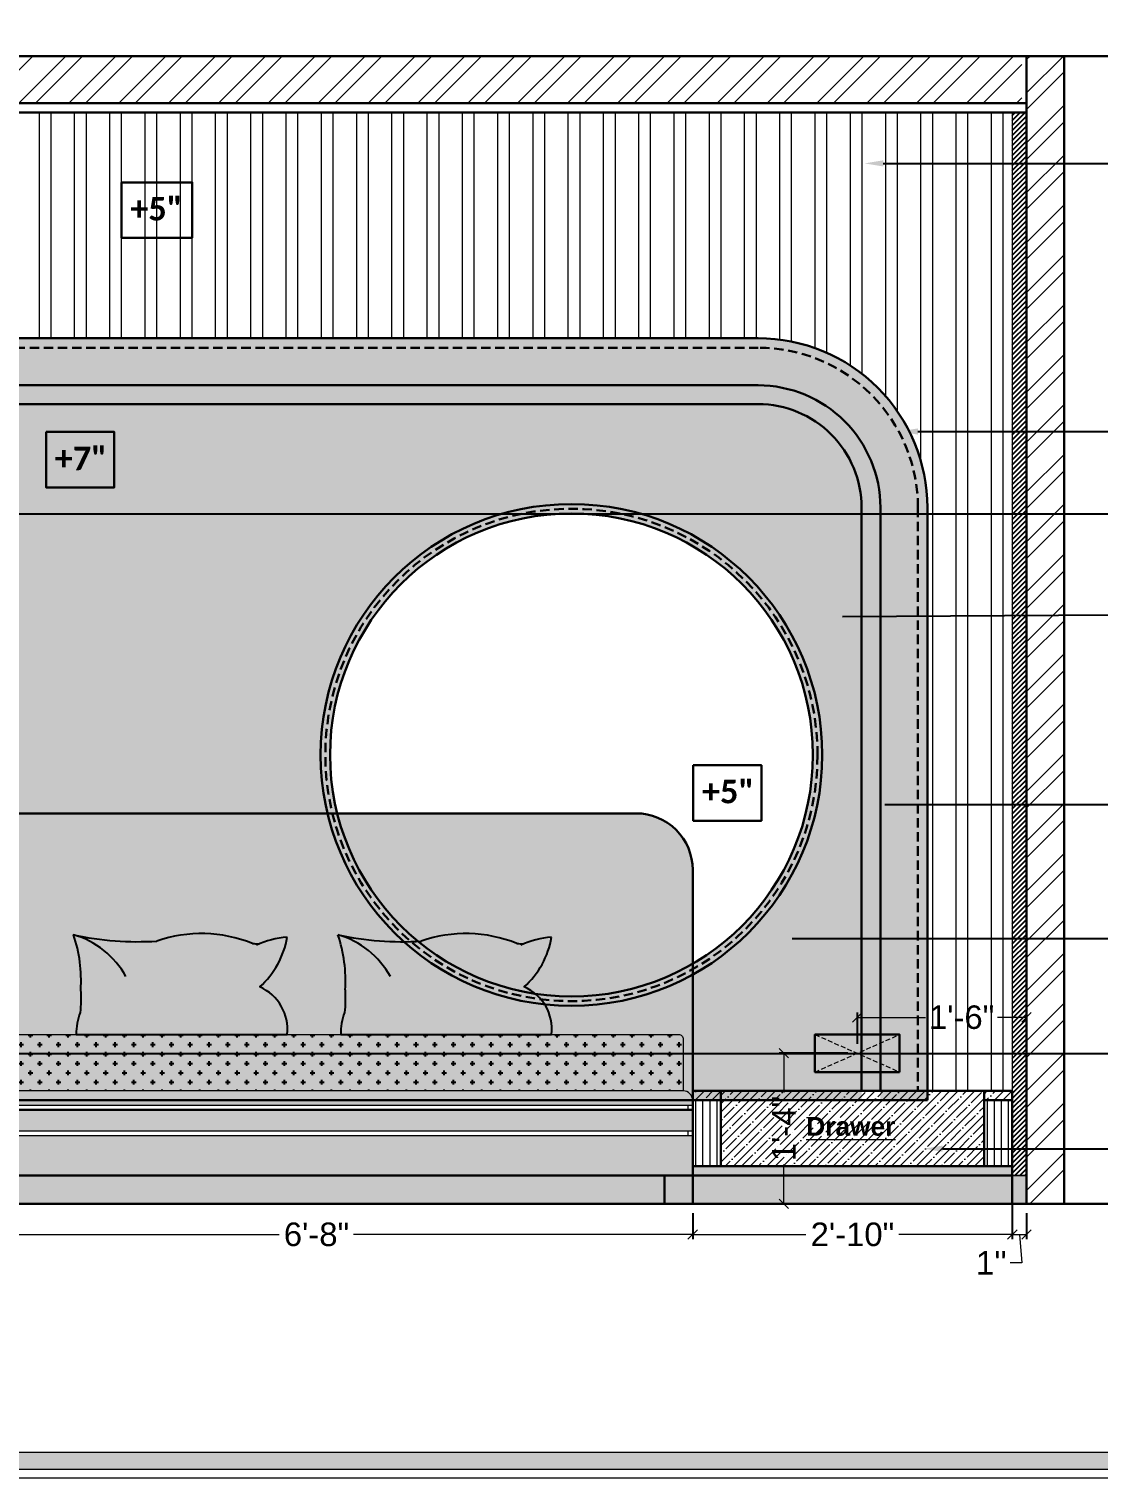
# Model space of a CAD drawing. Header units: millimetres. Extents: x 133760 to 136133, y -184957 to -182282.
# Drawn here: x 134160.7 to 134274.4, y -184706.9 to -184552.9 of the extents above; entities that cross this region are included whole.
import ezdxf
from ezdxf import colors
from ezdxf.entities.mleader import LeaderData, LeaderLine
from ezdxf.math import Vec2, Vec3

# ---------------------------------------------------------------- set-up
doc = ezdxf.new("R2010")
doc.units = ezdxf.units.MM
doc.header["$MEASUREMENT"] = 0
doc.header["$PDMODE"] = 35
for name, pattern in [('DASHED', [0.75, 0.5, -0.25]), ('DASHED2', [0.375, 0.25, -0.125]), ('DASHEDX2', [1.5, 1, -0.5])]:
    doc.linetypes.add(name, pattern=pattern)
doc.layers.get('Defpoints').update_dxf_attribs({"color": 220})
for name, color, linetype in [('AR HATCH-7', 7, 'Continuous'), ('Interior', 250, 'Continuous'), ('Labels and Texts', 8, 'Continuous')]:
    doc.layers.add(name, color=color, linetype=linetype)
for name, color, linetype, lineweight in [('DIM.', 250, 'Continuous', 13), ('Dimension', 10, 'DASHEDX2', 20), ('ELEC-wires', 1, 'DASHED2', 13), ('falseceiling', 104, 'Continuous', 13), ('FURNITURE', 32, 'Continuous', 9), ('FURNITURE-1', 252, 'Continuous', 13), ('GF FALSE CEILING', 6, 'Continuous', 35), ('NAME PLATE', 7, 'Continuous', 25), ('SECTION ( SLAB PLine )', 104, 'Continuous', 30), ('Text', 7, 'Continuous', 15), ('wall', 7, 'Continuous', 30)]:
    doc.layers.add(name, color=color, linetype=linetype, lineweight=lineweight)
doc.styles.add('Arial', font='arial.ttf')
doc.styles.add('century g', font='GOTHIC.TTF')
doc.styles.get("Standard").update_dxf_attribs({"font": 'arial.ttf', "height": 6})
doc.styles.add('style4', font='ARIALN.TTF')
doc.dimstyles.new('ISO-25', dxfattribs={"dimtxt": 2.5, "dimasz": 1, "dimexe": 0.5, "dimexo": 1, "dimtad": 0, "dimdec": 0, "dimlunit": 4, "dimtxsty": 'Arial', "dimblk": 'OBLIQUE', "dimcen": 2.5, "dimclrd": 1, "dimclre": 1, "dimclrt": 5, "dimadec": 0, "dimazin": 0, "dimtfac": 1, "dimtdec": 0, "dimtmove": 0, "dimatfit": 3, "dimfxl": 1, "dimtfillclr": 5, "dimlwd": -1, "dimarcsym": 0})
pattern_1 = [(45, (-55.641, -1442.4936), (-2.65165043, 2.65165043), []), (45, (-53.873, -1442.4936), (-2.65165043, 2.65165043), [])]

# ---------------------------------------------------------------- blocks, each defined once
blk = doc.blocks.new('_Oblique')
at = {"layer": 'wall', "color": 0, "lineweight": -2}
blk.add_line((-0.5, -0.5), (0.5, 0.5), dxfattribs=at)
blk = doc.blocks.new('*D40')
at = {"layer": 'Defpoints', "color": 0, "transparency": 16777216}
for p in [(134151.31, -184674.79), (134231.32, -184677.79), (134231.32, -184681.05)]:
    blk.add_point(p, dxfattribs=at)
at = {"layer": 'FURNITURE', "color": 1, "lineweight": -2, "transparency": 16777216}
for p, q in [((134151.31, -184675.79), (134151.31, -184681.55)), ((134231.32, -184678.79), (134231.32, -184681.55))]:
    blk.add_line(p, q, dxfattribs=at)
at = {"layer": 'FURNITURE', "color": 1, "transparency": 16777216}
for p, q in [((134151.31, -184681.05), (134187.36, -184681.05)), ((134231.32, -184681.05), (134195.27, -184681.05))]:
    blk.add_line(p, q, dxfattribs=at)
at = {"layer": 'FURNITURE', "color": 1, "transparency": 16777216, "rotation": 180}
blk.add_blockref('_Oblique', (134151.31, -184681.05), dxfattribs=at)
at = {"layer": 'FURNITURE', "color": 1, "transparency": 16777216}
blk.add_blockref('_Oblique', (134231.32, -184681.05), dxfattribs=at)
at = {"layer": 'FURNITURE', "color": 5, "lineweight": 0, "transparency": 16777216, "insert": (134191.32, -184681.05), "char_height": 2.5, "attachment_point": 5, "style": 'Arial'}
blk.add_mtext('6\'-8"', dxfattribs=at)
blk = doc.blocks.new('*D41')
at = {"layer": 'Defpoints', "color": 0, "transparency": 16777216}
for p in [(134265.31, -184674.79), (134231.32, -184677.79), (134265.31, -184681.05)]:
    blk.add_point(p, dxfattribs=at)
at = {"layer": 'FURNITURE', "color": 1, "lineweight": -2, "transparency": 16777216}
for p, q in [((134265.31, -184675.79), (134265.31, -184681.55)), ((134231.32, -184678.79), (134231.32, -184681.55))]:
    blk.add_line(p, q, dxfattribs=at)
at = {"layer": 'FURNITURE', "color": 1, "transparency": 16777216}
for p, q in [((134231.32, -184681.05), (134243.37, -184681.05)), ((134265.31, -184681.05), (134253.25, -184681.05))]:
    blk.add_line(p, q, dxfattribs=at)
at = {"layer": 'FURNITURE', "color": 1, "transparency": 16777216, "rotation": 180}
blk.add_blockref('_Oblique', (134231.32, -184681.05), dxfattribs=at)
at = {"layer": 'FURNITURE', "color": 1, "transparency": 16777216}
blk.add_blockref('_Oblique', (134265.31, -184681.05), dxfattribs=at)
at = {"layer": 'FURNITURE', "color": 5, "lineweight": 0, "transparency": 16777216, "insert": (134248.31, -184681.05), "char_height": 2.5, "attachment_point": 5, "style": 'Arial'}
blk.add_mtext('2\'-10"', dxfattribs=at)
blk = doc.blocks.new('*D42')
at = {"layer": 'Defpoints', "color": 0, "transparency": 16777216}
for p in [(134265.31, -184674.79), (134266.83, -184677.79), (134266.83, -184681.05)]:
    blk.add_point(p, dxfattribs=at)
at = {"layer": 'FURNITURE', "color": 1, "lineweight": -2, "transparency": 16777216}
for p, q in [((134265.31, -184675.79), (134265.31, -184681.55)), ((134266.83, -184678.79), (134266.83, -184681.55))]:
    blk.add_line(p, q, dxfattribs=at)
at = {"layer": 'FURNITURE', "color": 1, "transparency": 16777216}
for p, q in [((134265.31, -184681.05), (134266.83, -184681.05)), ((134266.07, -184681.05), (134266.32, -184684.06)), ((134266.32, -184684.06), (134265.07, -184684.06))]:
    blk.add_line(p, q, dxfattribs=at)
at = {"layer": 'FURNITURE', "color": 1, "transparency": 16777216, "rotation": 180}
blk.add_blockref('_Oblique', (134265.31, -184681.05), dxfattribs=at)
at = {"layer": 'FURNITURE', "color": 1, "transparency": 16777216}
blk.add_blockref('_Oblique', (134266.83, -184681.05), dxfattribs=at)
at = {"layer": 'FURNITURE', "color": 5, "lineweight": 0, "transparency": 16777216, "insert": (134263.08, -184684.06), "char_height": 2.5, "attachment_point": 5, "style": 'Arial'}
blk.add_mtext("1''", dxfattribs=at)
blk = doc.blocks.new('pillow')
at = {"layer": 'falseceiling', "true_color": 0xfffbf0}
h = blk.add_hatch(color=7, dxfattribs=at)
h.dxf.hatch_style = 1
h.paths.add_polyline_path([(59089.96, 44808.12, -0.100225), (59090.72, 44802.26, -0.040495), (59090.66, 44799.86, 0.089639), (59090.25, 44797.53), (59112.68, 44797.53, 0.329223), (59109.76, 44802.59, 0.171073), (59112.68, 44807.88, 0.084456), (59109.68, 44807.15, -0.029814), (59108.98, 44807.21, 0.179834), (59098.83, 44807.46, -0.069421)])
h.paths.add_polyline_path([(59140.8, 44797.53, 0.329223), (59137.87, 44802.59, 0.171073), (59140.8, 44807.88, 0.084456), (59137.79, 44807.15, -0.029814), (59137.1, 44807.21, 0.179834), (59126.94, 44807.46, -0.069421), (59118.07, 44808.12, -0.100225), (59118.84, 44802.26, -0.040495), (59118.78, 44799.86, 0.087974), (59118.37, 44797.53)])
at = {"layer": 'FURNITURE', "lineweight": 25}
for points in [[(59095.53, 44803.68, 0.201491), (59089.96, 44808.12, 0.069421), (59098.83, 44807.46)], [(59112.68, 44797.53, 0.329223), (59109.76, 44802.59, 0.171073), (59112.68, 44807.88)], [(59140.8, 44797.53, 0.329223), (59137.87, 44802.59, 0.171073), (59140.8, 44807.88)], [(59090.72, 44802.26, -0.040495), (59090.66, 44799.86, 0.089639), (59090.25, 44797.53), (59112.68, 44797.53)], [(59118.84, 44802.26, -0.040495), (59118.78, 44799.86, 0.087974), (59118.37, 44797.53), (59140.8, 44797.53)]]:
    blk.add_lwpolyline(points, format="xyb", dxfattribs=at)
for centre, radius, start, end in [((59075.86, 44803.3), 14.9, 355.9998, 18.8933), ((59103.57, 44793.67), 14.58, 68.2026, 108.9817), ((59109.84, 44813.02), 5.87, 261.5958, 268.4266), ((59113.32, 44798.69), 9.21, 94.0129, 115.1379), ((59103.98, 44803.3), 14.9, 355.9998, 18.8933), ((59115.57, 44799.26), 9.21, 28.6402, 74.2084), ((59124.91, 44839.57), 32.18, 257.7438, 273.6284), ((59131.68, 44793.67), 14.58, 68.2026, 108.9817), ((59137.96, 44813.02), 5.87, 261.5958, 268.4266), ((59141.44, 44798.69), 9.21, 94.0129, 115.1379)]:
    blk.add_arc(centre, radius, start, end, dxfattribs=at)
blk = doc.blocks.new('RGH')
at = {"color": 242, "linetype": 'DASHED', "true_color": 0xcd2027}
for p, q in [((130318.55, 18194.22), (130309.54, 18198.2)), ((130318.55, 18198.2), (130309.54, 18194.22))]:
    blk.add_line(p, q, dxfattribs=at)
at = {"layer": 'ELEC-wires', "color": 5, "linetype": 'ByBlock', "lineweight": 30, "ltscale": 4}
blk.add_lwpolyline([(130309.54, 18198.2), (130318.55, 18198.2), (130318.55, 18194.22), (130309.54, 18194.22)], close=True, dxfattribs=at)
blk = doc.blocks.new('*D256')
at = {"layer": 'Defpoints', "color": 0, "transparency": 16777216}
for p in [(134266.83, -184657.97), (134248.83, -184661.79), (134266.83, -184661.08)]:
    blk.add_point(p, dxfattribs=at)
at = {"layer": 'FURNITURE', "color": 1, "lineweight": -2, "transparency": 16777216}
for p, q in [((134248.83, -184660.79), (134248.83, -184657.47)), ((134266.83, -184660.08), (134266.83, -184657.47))]:
    blk.add_line(p, q, dxfattribs=at)
at = {"layer": 'FURNITURE', "color": 1, "transparency": 16777216}
for p, q in [((134248.83, -184657.97), (134256.09, -184657.97)), ((134266.83, -184657.97), (134263.75, -184657.97))]:
    blk.add_line(p, q, dxfattribs=at)
at = {"layer": 'FURNITURE', "color": 1, "transparency": 16777216, "rotation": 180}
blk.add_blockref('_Oblique', (134248.83, -184657.97), dxfattribs=at)
at = {"layer": 'FURNITURE', "color": 1, "transparency": 16777216}
blk.add_blockref('_Oblique', (134266.83, -184657.97), dxfattribs=at)
at = {"layer": 'FURNITURE', "color": 5, "transparency": 16777216, "insert": (134259.92, -184657.97), "char_height": 2.5, "attachment_point": 5, "style": 'Arial'}
blk.add_mtext('1\'-6"', dxfattribs=at)
blk = doc.blocks.new('*D257')
at = {"layer": 'Defpoints', "color": 0, "transparency": 16777216}
for p in [(134248.83, -184661.79), (134241.01, -184677.79), (134248.83, -184677.79)]:
    blk.add_point(p, dxfattribs=at)
at = {"layer": 'FURNITURE', "color": 1, "lineweight": -2, "transparency": 16777216}
for p, q in [((134247.83, -184661.79), (134240.51, -184661.79)), ((134247.83, -184677.79), (134240.51, -184677.79))]:
    blk.add_line(p, q, dxfattribs=at)
at = {"layer": 'FURNITURE', "color": 1, "transparency": 16777216}
for p, q in [((134241.01, -184661.79), (134241.01, -184665.96)), ((134241.01, -184677.79), (134241.01, -184673.62))]:
    blk.add_line(p, q, dxfattribs=at)
for p, rotation in [((134241.01, -184661.79), 90), ((134241.01, -184677.79), 270)]:
    blk.add_blockref('_Oblique', p, dxfattribs=dict(at, rotation=rotation))
at = {"layer": 'FURNITURE', "color": 5, "transparency": 16777216, "insert": (134241.01, -184669.79), "char_height": 2.5, "attachment_point": 5, "rotation": 90, "style": 'Arial'}
blk.add_mtext('1\'-4"', dxfattribs=at)

msp = doc.modelspace()

# ---------------------------------------------------------------- hatches: boundary and pattern name
at = {"layer": 'AR HATCH-7', "lineweight": 0, "true_color": 0x939598, "transparency": 33554687}
h = msp.add_hatch(dxfattribs=at)
h.set_pattern_fill('ANSI32', color=252, scale=10)
h.set_pattern_definition(pattern_1)
h.paths.add_polyline_path([(134266.83, -184677.79), (134270.83, -184677.79), (134270.83, -184555.79), (134266.83, -184555.79)])
h.paths.add_polyline_path([(134112.32, -184677.79), (134117.32, -184677.79), (134117.32, -184555.79), (134112.32, -184555.79)])
at = {"layer": 'AR HATCH-7', "lineweight": 5, "true_color": 0x636466}
h = msp.add_hatch(dxfattribs=at)
h.set_pattern_fill('ANSI32', color=251, scale=10, angle=45)
h.set_pattern_definition([(90, (1288.0936, -581.6297), (-3.75, 0), []), (90, (1289.3436, -580.3797), (-3.75, 0), [])])
h.paths.add_polyline_path([(134265.31, -184561.79), (134141.26, -184561.79), (134141.26, -184585.79), (134238.28, -184585.79, -0.414214), (134256.28, -184603.79), (134256.28, -184665.79), (134265.31, -184665.79)])
h.paths.add_polyline_path([(134141.26, -184561.79), (134125.32, -184561.79), (134125.32, -184583.79), (134124.32, -184583.79), (134124.32, -184577.79), (134123.22, -184577.79, -0.414214), (134123.91, -184578.48, -1), (134122.52, -184578.48, -0.414214), (134123.22, -184577.79), (134117.32, -184577.79), (134117.32, -184585.79), (134141.26, -184585.79)])
at = {"layer": 'AR HATCH-7'}
h = msp.add_hatch(color=2, dxfattribs=at)
h.dxf.hatch_style = 1
h.paths.add_polyline_path([(134238.28, -184590.79), (134151.31, -184590.79), (134151.31, -184592.79), (134238.28, -184592.79, -0.414214), (134249.28, -184603.79), (134249.28, -184665.79), (134251.28, -184665.79), (134251.28, -184603.79, 0.414214)])
h = msp.add_hatch(color=2, dxfattribs=at)
h.dxf.hatch_style = 1
edge = h.paths.add_edge_path()
edge.add_arc((134218.43, -184630.08), 26.67, 0, 360)
edge = h.paths.add_edge_path(flags=17)
edge.add_arc((134218.43, -184630.08), 25.67, 0, 360)
at = {"layer": 'Dimension', "true_color": 0xd39e00, "transparency": 33554687}
h = msp.add_hatch(color=42, dxfattribs=at)
h.paths.add_polyline_path([(134093.19, -184525.03), (134093.19, -184706.03), (134350.35, -184706.03), (134350.35, -184525.03)])
h.paths.add_polyline_path([(134095, -184526.83), (134348.55, -184526.83), (134348.55, -184704.23), (134095, -184704.23)], flags=16)
at = {"layer": 'FURNITURE', "lineweight": 25, "transparency": 33554534}
h = msp.add_hatch(dxfattribs=at)
h.set_pattern_fill('ANSI31', color=256, scale=3)
h.set_pattern_definition([(45, (-367.12246, -1442.4936), (-0.26516504294, 0.26516504294), [])])
h.paths.add_polyline_path([(134266.83, -184647.79), (134265.31, -184647.79), (134265.31, -184674.79), (134266.83, -184674.79)])
h.paths.add_polyline_path([(134266.83, -184561.79), (134265.31, -184561.79), (134265.31, -184647.79), (134266.83, -184647.79)])
at = {"layer": 'FURNITURE', "lineweight": 30, "true_color": 0xf4f3f0, "transparency": 33554687}
h = msp.add_hatch(color=7, dxfattribs=at)
h.dxf.hatch_style = 1
h.paths.add_polyline_path([(134249.28, -184603.79, 0.414214), (134238.28, -184592.79), (134151.31, -184592.79), (134151.32, -184665.79), (134117.32, -184665.79), (134117.32, -184666.79), (134249.28, -184666.79)])
h.paths.add_polyline_path([(134245.1, -184630.08, -1), (134191.76, -184630.08, -1)], flags=16)
h.paths.add_polyline_path([(134238.28, -184585.79), (134151.31, -184585.79), (134151.31, -184590.79), (134238.28, -184590.79, -0.414214), (134251.28, -184603.79), (134251.28, -184666.79), (134256.28, -184666.79), (134256.28, -184603.79, 0.414214)])
at = {"layer": 'FURNITURE', "lineweight": 30, "true_color": 0x22346e, "transparency": 33554687}
h = msp.add_hatch(color=159, dxfattribs=at)
h.dxf.hatch_style = 1
h.paths.add_polyline_path([(134231.32, -184642.29, 0.414214), (134225.32, -184636.29), (134157.32, -184636.29, 0.414214), (134151.32, -184642.29), (134151.32, -184666.79, -0.414214), (134152.32, -184665.79), (134152.32, -184660.29, -0.414214), (134152.82, -184659.79), (134165.77, -184659.79, -0.089639), (134166.19, -184657.46, 0.040495), (134166.24, -184655.06, 0.100225), (134165.48, -184649.2, 0.069421), (134174.35, -184649.87, -0.179834), (134184.5, -184650.12, 0.029814), (134185.2, -184650.18, -0.084456), (134188.2, -184649.45, -0.171073), (134185.28, -184654.74, -0.329223), (134188.2, -184659.79), (134188.2, -184659.79), (134193.89, -184659.79, -0.087974), (134194.3, -184657.46, 0.040495), (134194.36, -184655.06, 0.100225), (134193.59, -184649.2, 0.069421), (134202.46, -184649.87, -0.179834), (134212.62, -184650.12, 0.029814), (134213.32, -184650.18, -0.084456), (134216.32, -184649.45, -0.171073), (134213.39, -184654.74, -0.329223), (134216.32, -184659.79), (134216.32, -184659.79), (134229.82, -184659.79, -0.414214), (134230.32, -184660.29), (134230.32, -184665.79, -0.414214), (134231.32, -184666.79), (134231.32, -184665.79)])
h = msp.add_hatch(color=159, dxfattribs=at)
h.dxf.hatch_style = 1
h.paths.add_polyline_path([(134230.32, -184665.79), (134152.32, -184665.79, 0.414214), (134151.32, -184666.79), (134151.32, -184667.29), (134231.32, -184667.29), (134231.32, -184666.79, 0.414214)])
at = {"layer": 'FURNITURE', "lineweight": 0, "true_color": 0x636466, "transparency": 33554687}
h = msp.add_hatch(dxfattribs=at)
h.set_pattern_fill('ANSI35', color=251, scale=5)
h.set_pattern_definition([(45, (-172.5685, -155.1831), (-0.8838834765, 0.8838834765), []), (45, (-171.6846, -155.1831), (-0.8838834765, 0.8838834765), [1.5625, -0.3125, 0, -0.3125])])
h.paths.add_polyline_path([(134231.32, -184665.79), (134231.32, -184666.79), (134234.32, -184666.79), (134234.32, -184665.79)])
h.paths.add_polyline_path([(134265.31, -184666.79), (134265.31, -184665.79), (134262.31, -184665.79), (134262.31, -184666.79)])
h = msp.add_hatch(dxfattribs=at)
h.set_pattern_fill('ANSI35', color=251, scale=5)
h.set_pattern_definition([(45, (-517.5941, 96.837), (-0.8838834765, 0.8838834765), []), (45, (-516.7102, 96.837), (-0.8838834765, 0.8838834765), [1.5625, -0.3125, 0, -0.3125])])
h.paths.add_polyline_path([(134262.31, -184665.79), (134234.32, -184665.79), (134234.32, -184673.79), (134262.31, -184673.79)])
at = {"layer": 'FURNITURE', "lineweight": 30, "true_color": 0x22346e, "transparency": 33554687}
h = msp.add_hatch(color=159, dxfattribs=at)
h.dxf.hatch_style = 1
h.paths.add_polyline_path([(134151.32, -184667.79), (134151.32, -184668.79), (134151.32, -184670.04), (134231.32, -184670.04), (134231.32, -184667.79)])
h.paths.add_polyline_path([(134151.32, -184670.54), (134151.32, -184674.79), (134231.32, -184674.79), (134231.32, -184670.54)])
h.paths.add_polyline_path([(134153.82, -184674.79), (134153.82, -184677.79), (134228.32, -184677.79), (134228.32, -184674.79)])
at = {"layer": 'FURNITURE', "lineweight": 0, "true_color": 0x636466, "transparency": 33554687}
h = msp.add_hatch(dxfattribs=at)
h.set_pattern_fill('ANSI31', color=251, scale=6, angle=45)
h.set_pattern_definition([(90, (-548.5879, 107.70535), (-0.75, 0), [])])
h.paths.add_polyline_path([(134234.32, -184666.79), (134231.32, -184666.79), (134231.32, -184673.79), (134234.32, -184673.79)])
h = msp.add_hatch(dxfattribs=at)
h.set_pattern_fill('ANSI31', color=251, scale=6, angle=45)
h.set_pattern_definition([(90, (-517.5941, 107.70535), (-0.75, 0), [])])
h.paths.add_polyline_path([(134265.31, -184666.79), (134262.31, -184666.79), (134262.31, -184673.79), (134265.31, -184673.79)])
at = {"layer": 'FURNITURE', "lineweight": 0, "true_color": 0xbbab95, "transparency": 33554687}
h = msp.add_hatch(color=253, dxfattribs=at)
h.dxf.hatch_style = 1
h.paths.add_polyline_path([(134265.31, -184674.79), (134231.32, -184674.79), (134231.32, -184677.79), (134265.31, -184677.79)])
h.paths.add_polyline_path([(134265.31, -184673.79), (134262.31, -184673.79), (134262.31, -184674.79), (134265.31, -184674.79)])
h.paths.add_polyline_path([(134262.31, -184673.79), (134234.32, -184673.79), (134234.32, -184674.79), (134262.31, -184674.79)])
h.paths.add_polyline_path([(134234.32, -184673.79), (134231.32, -184673.79), (134231.32, -184674.79), (134234.32, -184674.79)])
h = msp.add_hatch(color=253, dxfattribs=at)
h.dxf.hatch_style = 1
h.paths.add_polyline_path([(134228.32, -184674.79), (134231.32, -184674.79), (134231.32, -184677.79), (134228.32, -184677.79)])
h = msp.add_hatch(color=253, dxfattribs=at)
h.dxf.hatch_style = 1
h.paths.add_polyline_path([(134265.31, -184674.79), (134266.83, -184674.79), (134266.83, -184677.79), (134265.31, -184677.79)])
at = {"layer": 'FURNITURE-1', "lineweight": 0, "transparency": 33554572}
h = msp.add_hatch(dxfattribs=at)
h.set_pattern_fill('ANSI32', color=6, scale=10)
h.set_pattern_definition(pattern_1)
h.paths.add_polyline_path([(134266.31, -184555.79), (134117.32, -184555.79), (134117.32, -184560.79), (134266.31, -184560.79)])
at = {"layer": 'Interior', "true_color": 0xc7c8ca}
h = msp.add_hatch(dxfattribs=at)
h.set_pattern_fill('CROSS', color=9, scale=4)
h.set_pattern_definition([(0, (-357.3516, -1755.8739), (1, 1), [0.5, -1.5]), (90, (-357.1016, -1756.1239), (-1, 1), [0.5, -1.5])])
edge = h.paths.add_edge_path()
edge.add_arc((134229.82, -184660.29), 0.5, 0, 90)
edge.add_line((134229.82, -184659.79), (134152.82, -184659.79))
edge.add_arc((134152.82, -184660.29), 0.5, 90, 180)
edge.add_line((134152.32, -184660.29), (134152.32, -184665.79))
edge.add_arc((134152.57, -184665.89), 0.271, 22.5, 157.5, ccw=False)
edge.add_line((134152.82, -184665.79), (134229.82, -184665.79))
edge.add_arc((134230.07, -184665.89), 0.271, 22.5, 157.5, ccw=False)
edge.add_line((134230.32, -184665.79), (134230.32, -184660.29))

# ---------------------------------------------------------------- linework, layer by layer
at = {"layer": 'Dimension', "color": 42, "linetype": 'Continuous', "true_color": 0xd39e00, "transparency": 33554687}
for points in [[(134092.29, -184524.12), (134351.25, -184524.12), (134351.25, -184706.94), (134092.29, -184706.94)], [(134093.19, -184525.03), (134350.35, -184525.03), (134350.35, -184706.03), (134093.19, -184706.03)], [(134095, -184526.83), (134348.55, -184526.83), (134348.55, -184704.23), (134095, -184704.23)]]:
    msp.add_lwpolyline(points, close=True, dxfattribs=at)
at = {"layer": 'FURNITURE', "lineweight": 30}
for p, q in [((134234.32, -184673.79), (134234.32, -184665.79)), ((134262.31, -184673.79), (134262.31, -184665.79)), ((134231.32, -184666.79), (134234.32, -184666.79)), ((134262.31, -184666.79), (134265.31, -184666.79)), ((134265.31, -184673.79), (134231.32, -184673.79))]:
    msp.add_line(p, q, dxfattribs=at)
at = {"layer": 'FURNITURE', "lineweight": 0}
for p, q in [((134151.32, -184667.29), (134231.32, -184667.29)), ((134151.32, -184670.04), (134231.32, -184670.04)), ((134151.32, -184670.54), (134231.32, -184670.54))]:
    msp.add_line(p, q, dxfattribs=at)
msp.add_lwpolyline([(134265.31, -184674.79), (134266.83, -184674.79), (134266.83, -184561.79), (134265.31, -184561.79)], close=True, dxfattribs=at)
at = {"layer": 'FURNITURE', "lineweight": 30}
for points in [[(134256.28, -184666.79), (134117.32, -184666.79), (134117.32, -184585.79), (134238.28, -184585.79, -0.414214), (134256.28, -184603.79)], [(134157.32, -184636.29), (134225.32, -184636.29, -0.414214), (134231.32, -184642.29), (134231.32, -184667.79), (134151.32, -184667.79), (134151.32, -184642.29, -0.414214)]]:
    msp.add_lwpolyline(points, format="xyb", close=True, dxfattribs=at)
at = {"layer": 'FURNITURE', "color": 3, "linetype": 'DASHEDX2', "lineweight": 30}
msp.add_lwpolyline([(134117.32, -184586.79), (134238.28, -184586.79, -0.414214), (134255.28, -184603.79), (134255.28, -184665.79)], format="xyb", dxfattribs=at)
at = {"layer": 'FURNITURE', "lineweight": 30}
for points in [[(134151.31, -184590.79), (134238.28, -184590.79, -0.414214), (134251.28, -184603.79), (134251.28, -184665.79)], [(134151.31, -184592.79), (134238.28, -184592.79, -0.414214), (134249.28, -184603.79), (134249.28, -184665.79)]]:
    msp.add_lwpolyline(points, format="xyb", dxfattribs=at)
at = {"layer": 'FURNITURE', "lineweight": 0}
msp.add_lwpolyline([(134152.82, -184659.79), (134229.82, -184659.79, -0.414214), (134230.32, -184660.29), (134230.32, -184665.79, -0.030911), (134230.27, -184665.79), (134152.82, -184665.79), (134152.32, -184665.79), (134152.32, -184660.29, -0.414214)], format="xyb", close=True, dxfattribs=at)
msp.add_lwpolyline([(134151.32, -184667.79), (134231.32, -184667.79), (134231.32, -184666.79, 0.414214), (134230.32, -184665.79), (134152.32, -184665.79, 0.414214), (134151.32, -184666.79)], format="xyb", dxfattribs=at)
at = {"layer": 'FURNITURE', "lineweight": 30}
for points in [[(134231.32, -184674.79), (134265.31, -184674.79), (134265.31, -184665.79), (134231.32, -184665.79)], [(134153.82, -184674.79), (134228.32, -184674.79), (134228.32, -184677.79), (134153.82, -184677.79)], [(134231.32, -184674.79), (134265.31, -184674.79), (134265.31, -184677.79), (134231.32, -184677.79)]]:
    msp.add_lwpolyline(points, close=True, dxfattribs=at)
msp.add_lwpolyline([(134151.32, -184668.79), (134151.32, -184668.79), (134151.32, -184666.79), (134151.32, -184674.79), (134231.32, -184674.79), (134231.32, -184667.79)], dxfattribs=at)
at = {"layer": 'FURNITURE', "lineweight": 0}
for points in [[(134230.82, -184667.29), (134230.82, -184667.79)], [(134230.82, -184670.04), (134230.82, -184670.54)]]:
    msp.add_lwpolyline(points, dxfattribs=at)
at = {"layer": 'FURNITURE'}
msp.add_lwpolyline([(134266.83, -184674.79), (134117.32, -184674.79), (134117.32, -184677.79), (134266.83, -184677.79)], close=True, dxfattribs=at)
at = {"layer": 'FURNITURE', "lineweight": 30}
for radius in [26.67, 25.67]:
    msp.add_circle((134218.43, -184630.08), radius, dxfattribs=at)
at = {"layer": 'FURNITURE', "color": 3, "linetype": 'DASHEDX2', "lineweight": 30}
msp.add_circle((134218.43, -184630.08), 26.17, dxfattribs=at)
at = {"layer": 'GF FALSE CEILING', "lineweight": 30}
msp.add_lwpolyline([(134266.83, -184560.79), (134117.32, -184560.79), (134117.32, -184561.79), (134266.83, -184561.79)], close=True, dxfattribs=at)
at = {"layer": 'Labels and Texts', "color": 1, "lineweight": 30, "ltscale": 0.3}
for points in [[(134170.59, -184569.22), (134178.1, -184569.22), (134178.1, -184575.11), (134170.59, -184575.11)], [(134162.56, -184595.75), (134169.81, -184595.75), (134169.81, -184601.65), (134162.56, -184601.65)], [(134231.38, -184631.17), (134238.63, -184631.17), (134238.63, -184637.07), (134231.38, -184637.07)]]:
    msp.add_lwpolyline(points, close=True, dxfattribs=at)
at = {"layer": 'SECTION ( SLAB PLine )', "color": 1}
for p, q in [((134106.32, -184555.79), (134276.83, -184555.79)), ((134106.32, -184677.79), (134276.83, -184677.79))]:
    msp.add_line(p, q, dxfattribs=at)
at = {"layer": 'wall', "lineweight": 30}
for p, q in [((134266.83, -184677.79), (134266.83, -184555.79)), ((134270.83, -184677.79), (134270.83, -184555.79))]:
    msp.add_line(p, q, dxfattribs=at)

# ---------------------------------------------------------------- block references
at = {"layer": 'ELEC-wires', "linetype": 'ByBlock', "lineweight": -3, "rotation": 180}
msp.add_blockref('RGH', (264562.87, -166465.58), dxfattribs=at)
at = {"layer": 'FURNITURE'}
msp.add_blockref('pillow', (75075.52, -229457.32), dxfattribs=at)

# ---------------------------------------------------------------- texts
at = {"layer": 'DIM.', "color": 1, "insert": (134243.4, -184668.55), "char_height": 2, "attachment_point": 1}
msp.add_mtext_dynamic_manual_height_columns('{\\fArial|b1|i0|c0|p34;\\LDrawer}', width=12.6343, gutter_width=1, heights=[0], dxfattribs=at)
at = {"layer": 'NAME PLATE', "color": 251, "true_color": 0x636466, "char_height": 2.5, "attachment_point": 5, "style": 'century g'}
for s, insert in [('\\A1;{\\fCalibri|b1|i0|c0|p34;\\C256;\\c0;+5"}', (134174.3, -184572.03)), ('\\A1;{\\fCalibri|b1|i0|c0|p34;\\C256;\\c0;+7"}', (134166.27, -184598.56)), ('\\A1;{\\fCalibri|b1|i0|c0|p34;\\C256;\\c0;+5"}', (134235.09, -184633.98))]:
    msp.add_mtext_dynamic_manual_height_columns(s, width=51.7191, gutter_width=1, heights=[0], dxfattribs=dict(at, insert=insert))

# ---------------------------------------------------------------- dimensions: what is measured, and where the dimension line sits
at = {"layer": 'FURNITURE'}
dim = msp.add_linear_dim(base=(134266.83, -184657.97), p1=(134248.83, -184661.79), p2=(134266.83, -184661.08), dimstyle='ISO-25', dxfattribs=at)
dim.commit()
dim.dimension.update_dxf_attribs({"geometry": '*D256', "text_midpoint": (134259.92, -184657.97), "dimtype": 160})
dim = msp.add_linear_dim(base=(134241.01, -184677.79), p1=(134248.83, -184661.79), p2=(134248.83, -184677.79), angle=90, dimstyle='ISO-25', dxfattribs=at)
dim.commit()
dim.dimension.update_dxf_attribs({"geometry": '*D257', "text_midpoint": (134241.01, -184669.79)})
at = {"layer": 'FURNITURE', "lineweight": 0}
for base, p1, p2, picture, middle in [((134231.32, -184681.05), (134151.31, -184674.79), (134231.32, -184677.79), '*D40', (134191.32, -184681.05)), ((134265.31, -184681.05), (134231.32, -184677.79), (134265.31, -184674.79), '*D41', (134248.31, -184681.05))]:
    dim = msp.add_linear_dim(base=base, p1=p1, p2=p2, dimstyle='ISO-25', override={"dimtmove": 1}, dxfattribs=at)
    dim.commit()
    dim.dimension.update_dxf_attribs({"geometry": picture, "text_midpoint": middle})
dim = msp.add_linear_dim(base=(134266.83, -184681.05), p1=(134265.31, -184674.79), p2=(134266.83, -184677.79), text="1''", dimstyle='ISO-25', override={"dimtmove": 1}, dxfattribs=at)
dim.commit()
dim.dimension.update_dxf_attribs({"geometry": '*D42', "text_midpoint": (134264.45, -184684.06), "dimtype": 160})

# ---------------------------------------------------------------- leaders
at = {"layer": 'Text', "color": 1, "lineweight": 0, "ltscale": 20}
ml = msp.add_multileader_mtext('Standard', dxfattribs=at)
ml.set_content('+1\'\' LVL after \\Pcolumn _hdmr + \\P4mmx6mm \\P_groove at 2" gap \\Pin color finish ', color=1, style='style4')
ml.set_leader_properties()
ml.build(insert=Vec2(0, 0))
ml.multileader.update_dxf_attribs({"dogleg_length": 2.02, "arrow_head_size": 2})
ctx = ml.context
ctx.base_point, ctx.char_height, ctx.arrow_head_size, ctx.landing_gap_size, ctx.plane_origin = Vec3(134277.99, -184567.2), 3, 2, 0.4, Vec3(134217.84, -184567.2)
notes = []
notes.append((ctx, [(0, (1, 1, 0), (134276.96, -184567.2), (1, 0), 1.02, [(0, [(134249.59, -184567.2)], 0, [])])]))
ctx.mtext.insert = Vec3(134278.39, -184565.67)
ml = msp.add_multileader_mtext('Standard', dxfattribs=at)
ml.set_content('Indirect light', color=1, style='style4')
ml.set_leader_properties()
ml.build(insert=Vec2(0, 0))
ml.multileader.update_dxf_attribs({"dogleg_length": 2.02, "arrow_head_size": 2})
ctx = ml.context
ctx.base_point, ctx.char_height, ctx.arrow_head_size, ctx.landing_gap_size, ctx.plane_origin = Vec3(134277.99, -184595.7), 3, 2, 0.4, Vec3(134217.84, -184595.7)
notes.append((ctx, [(0, (1, 1, 0), (134276.96, -184595.7), (1, 0), 1.02, [(0, [(134253.28, -184595.7)], 0, [])])]))
ctx.mtext.insert = Vec3(134278.39, -184593.75)
ml = msp.add_multileader_mtext('Standard', dxfattribs=at)
ml.set_content('Hanging light', color=1, style='style4')
ml.set_leader_properties()
ml.build(insert=Vec2(0, 0))
ml.multileader.update_dxf_attribs({"dogleg_length": 2.02, "arrow_head_size": 2})
ctx = ml.context
ctx.base_point, ctx.char_height, ctx.arrow_head_size, ctx.landing_gap_size, ctx.plane_origin = Vec3(134277.99, -184604.45), 3, 2, 0.4, Vec3(134217.84, -184604.45)
notes.append((ctx, [(0, (1, 1, 0), (134276.96, -184604.45), (1, 0), 1.02, [(0, [(134139.28, -184604.45)], 0, [])])]))
ctx.mtext.insert = Vec3(134278.39, -184602.51)
ml = msp.add_multileader_mtext('Standard', dxfattribs=at)
ml.set_content("+ 2'' LVL \\Phdmr +\\Pcolor finish", color=1, style='style4')
ml.set_leader_properties()
ml.build(insert=Vec2(0, 0))
ml.multileader.update_dxf_attribs({"dogleg_length": 2.02, "arrow_head_size": 2})
ctx = ml.context
ctx.base_point, ctx.char_height, ctx.arrow_head_size, ctx.landing_gap_size, ctx.plane_origin = Vec3(134277.99, -184615.19), 3, 2, 0.4, Vec3(134210.95, -184615.19)
notes.append((ctx, [(0, (1, 1, 0), (134275.96, -184615.19), (1, 0), 2.02, [(0, [(134245.25, -184615.38)], 0, [])])]))
ctx.mtext.insert = Vec3(134278.39, -184613.67)
ml = msp.add_multileader_mtext('Standard', dxfattribs=at)
ml.set_content('metal patii_\\Pbrass finish', color=1, style='style4')
ml.set_leader_properties()
ml.build(insert=Vec2(0, 0))
ml.multileader.update_dxf_attribs({"dogleg_length": 2.02, "arrow_head_size": 2})
ctx = ml.context
ctx.base_point, ctx.char_height, ctx.arrow_head_size, ctx.landing_gap_size, ctx.plane_origin = Vec3(134277.99, -184635.34), 3, 2, 0.4, Vec3(134217.84, -184635.34)
notes.append((ctx, [(0, (1, 1, 0), (134276.96, -184635.34), (1, 0), 1.02, [(0, [(134249.74, -184635.34)], 0, [])])]))
ctx.mtext.insert = Vec3(134278.39, -184633.82)
ml = msp.add_multileader_mtext('Standard', dxfattribs=at)
ml.set_content('hdmr + wall paint', color=1, style='style4')
ml.set_leader_properties()
ml.build(insert=Vec2(0, 0))
ml.multileader.update_dxf_attribs({"dogleg_length": 2.02, "arrow_head_size": 2})
ctx = ml.context
ctx.base_point, ctx.char_height, ctx.arrow_head_size, ctx.landing_gap_size, ctx.plane_origin = Vec3(134277.99, -184649.6), 3, 2, 0.4, Vec3(134217.84, -184649.6)
notes.append((ctx, [(0, (1, 1, 0), (134276.96, -184649.6), (1, 0), 1.02, [(0, [(134239.89, -184649.6)], 0, [])])]))
ctx.mtext.insert = Vec3(134278.39, -184647.68)
ml = msp.add_multileader_mtext('Standard', dxfattribs=at)
ml.set_content('hdmr + cnc \\P3d block', color=1, style='style4')
ml.set_leader_properties()
ml.build(insert=Vec2(0, 0))
ml.multileader.update_dxf_attribs({"dogleg_length": 2.02, "arrow_head_size": 2})
ctx = ml.context
ctx.base_point, ctx.char_height, ctx.arrow_head_size, ctx.landing_gap_size, ctx.plane_origin = Vec3(134277.99, -184661.83), 3, 2, 0.4, Vec3(134217.84, -184661.83)
notes.append((ctx, [(0, (1, 1, 0), (134276.96, -184661.83), (1, 0), 1.02, [(0, [(134147.34, -184661.83)], 0, [])])]))
ctx.mtext.insert, ctx.mtext.width = Vec3(134278.39, -184660.3), 19.2543
ml = msp.add_multileader_mtext('Standard', dxfattribs=at)
ml.set_content('Side table', color=1, style='style4')
ml.set_leader_properties()
ml.build(insert=Vec2(0, 0))
ml.multileader.update_dxf_attribs({"dogleg_length": 2.02, "arrow_head_size": 2})
ctx = ml.context
ctx.base_point, ctx.char_height, ctx.arrow_head_size, ctx.landing_gap_size, ctx.plane_origin = Vec3(134277.99, -184671.93), 3, 2, 0.4, Vec3(134217.84, -184671.93)
notes.append((ctx, [(0, (1, 1, 0), (134276.96, -184671.93), (1, 0), 1.02, [(0, [(134255.89, -184671.93)], 0, [])])]))
ctx.mtext.insert = Vec3(134278.39, -184670.4)
for ctx, leaders in notes:
    for number, flags, end, landing, length, lines in leaders:
        leader = LeaderData()
        leader.index, (leader.has_last_leader_line, leader.has_dogleg_vector, leader.attachment_direction) = number, flags
        leader.last_leader_point, leader.dogleg_vector, leader.dogleg_length = Vec3(end), Vec3(landing), length
        for number, points, colour, breaks in lines:
            line = LeaderLine()
            line.index, line.vertices, line.color, line.breaks = number, Vec3.list(points), colors.encode_raw_color(colour), breaks
            leader.lines.append(line)
        ctx.leaders.append(leader)

doc.saveas('drawing.dxf')
